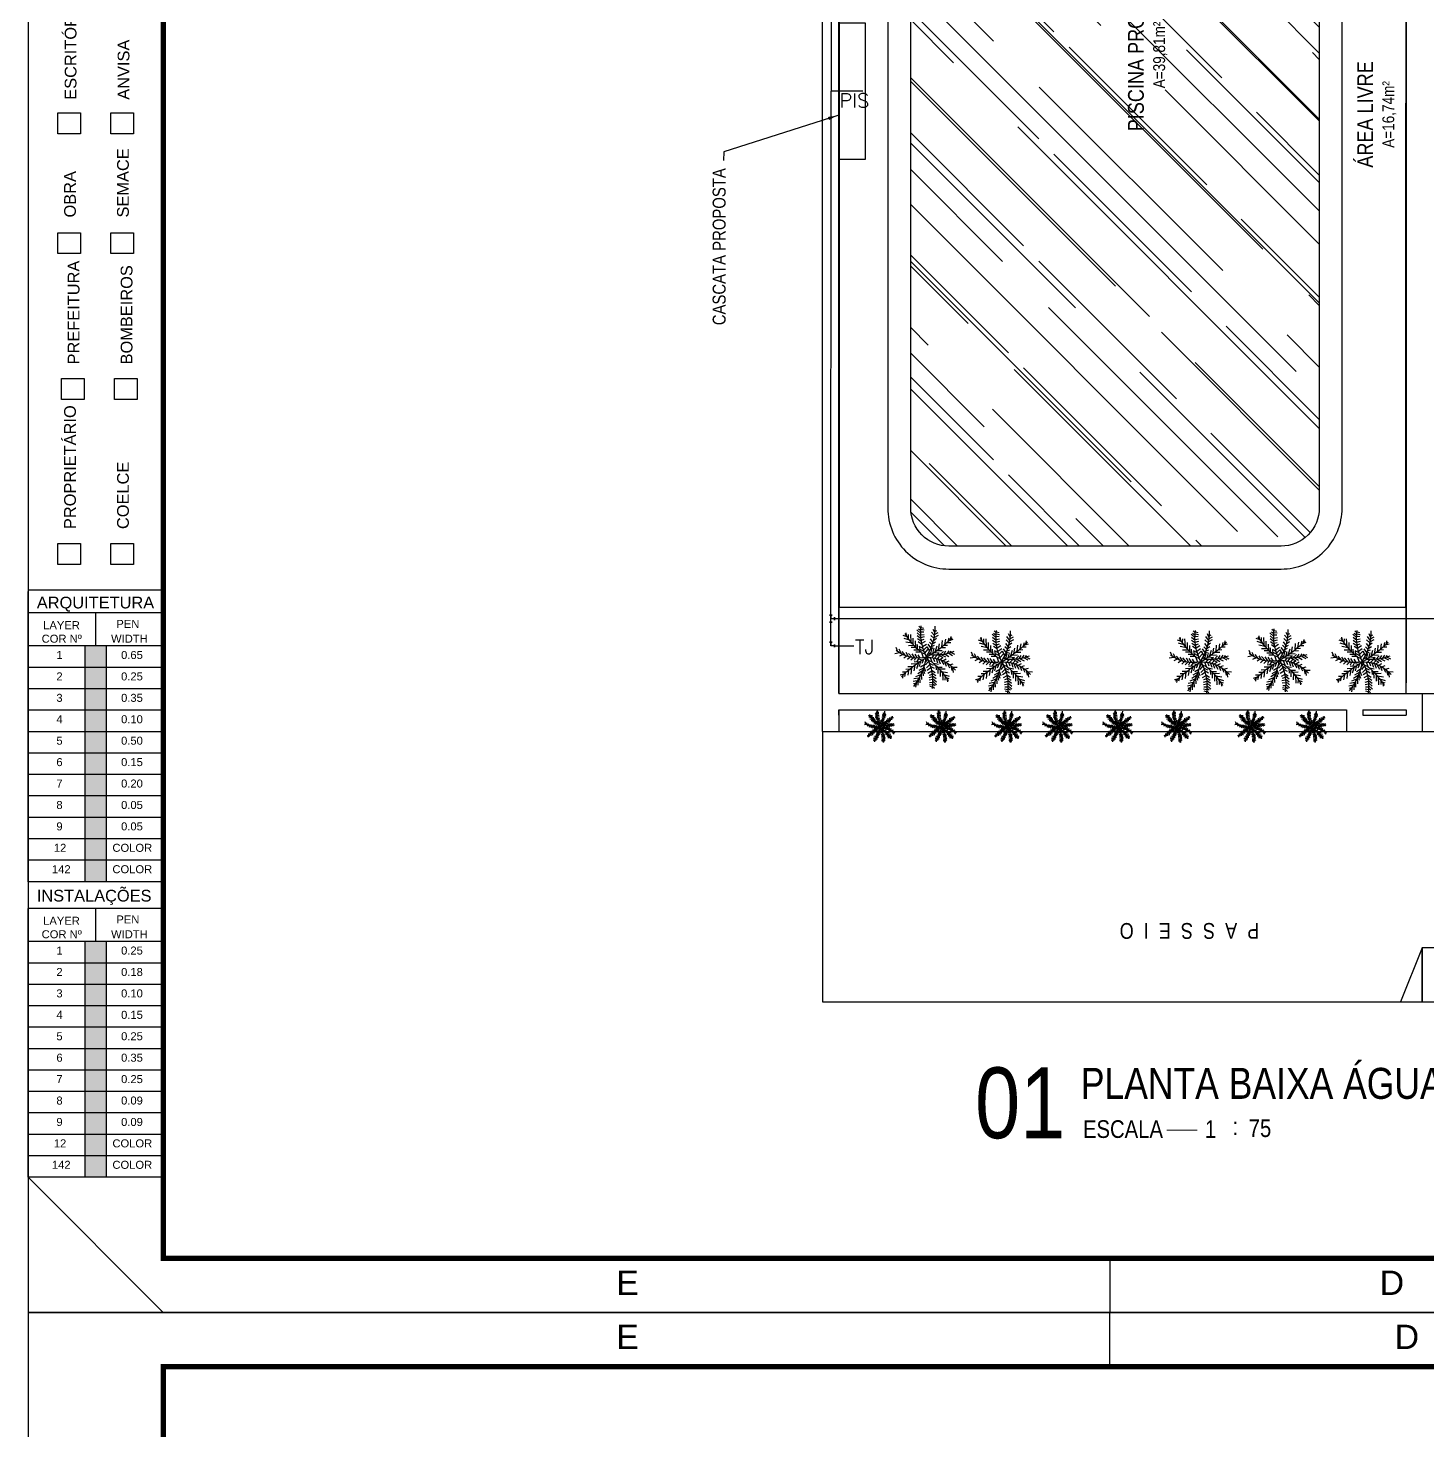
# Model space of a CAD drawing. Header units: millimetres. Extents: x 3923 to 4007, y 744 to 982.
# Drawn here: x 3923.03 to 3948.91, y 920 to 945.93 of the extents above; entities that cross this region are included whole.
import ezdxf
from ezdxf.enums import TextEntityAlignment as Align

# ---------------------------------------------------------------- set-up
doc = ezdxf.new("R2010")
doc.units = ezdxf.units.MM
doc.header["$LTSCALE"] = 20
doc.linetypes.add('HIDDEN', pattern=[0.375, 0.25, -0.125])
for name, color, linetype in [('AF', 5, 'Continuous'), ('E-txt-g', 3, 'Continuous'), ('E-TXT-Y', 2, 'Continuous'), ('HIDROSSANITÁRIO', 8, 'Continuous'), ("PRANCHA - PROJETU'S", 7, 'Continuous'), ('Prumadas_T', 2, 'Continuous'), ('VE', 118, 'Continuous')]:
    doc.layers.add(name, color=color, linetype=linetype)
doc.layers.add('E-Txt-W', color=7, linetype='Continuous', lineweight=20)
doc.styles.add('ARIAL', font='arial.ttf', dxfattribs={"height": 2})
doc.styles.add('F2', font='ARIALN.TTF')
doc.styles.add('REG60', font='romans.shx', dxfattribs={"width": 0.8, "height": 0.15})
doc.styles.add('REG80', font='romans.shx', dxfattribs={"width": 0.8, "height": 0.2})
doc.styles.add('ROMANS', font='romans__.ttf', dxfattribs={"height": 0.1})
doc.styles.get("Standard").update_dxf_attribs({"font": 'arial.ttf'})
doc.dimstyles.get("Standard").update_dxf_attribs({"dimtxt": 0.18, "dimasz": 0.18, "dimexe": 0.18, "dimexo": 0.0625, "dimgap": 0.09, "dimtad": 0, "dimtih": 1, "dimtoh": 1, "dimdec": 4, "dimzin": 0, "dimdsep": 46, "dimtxsty": 'Standard', "dimcen": 0.09, "dimadec": 0, "dimazin": 0, "dimtfac": 1, "dimtdec": 4, "dimtofl": 0, "dimtmove": 0, "dimatfit": 3, "dimfxl": 0, "dimtolj": 1, "dimtzin": 0, "dimarcsym": 0})

# ---------------------------------------------------------------- blocks, each defined once
blk = doc.blocks.new('ADFSGASDFG')
at = {"layer": "PRANCHA - PROJETU'S"}
h = blk.add_hatch(color=1, dxfattribs=at)
h.set_gradient(color1=(255, 0, 0), color2=(255, 0, 0), tint=1)
h.paths.add_polyline_path([(278.03, 60.265), (277.634, 60.265), (277.634, 59.869), (278.03, 59.869)])
h = blk.add_hatch(color=1, dxfattribs=at)
h.set_gradient(color1=(255, 255, 0), color2=(255, 255, 0), tint=1)
h.paths.add_polyline_path([(278.03, 59.473), (278.03, 59.869), (277.634, 59.869), (277.634, 59.473)])
h = blk.add_hatch(color=1, dxfattribs=at)
h.set_gradient(color1=(0, 255, 0), color2=(0, 255, 0), tint=1)
h.paths.add_polyline_path([(278.03, 59.473), (277.634, 59.473), (277.634, 59.077), (278.03, 59.077)])
h = blk.add_hatch(color=1, dxfattribs=at)
h.set_gradient(color1=(0, 255, 255), color2=(0, 255, 255), tint=1)
h.paths.add_polyline_path([(278.03, 59.077), (277.634, 59.077), (277.634, 58.681), (278.03, 58.681)])
h = blk.add_hatch(color=1, dxfattribs=at)
h.set_gradient(color1=(0, 0, 255), color2=(0, 0, 255), tint=1)
h.paths.add_polyline_path([(278.03, 58.681), (277.634, 58.681), (277.634, 58.285), (278.03, 58.285)])
h = blk.add_hatch(color=1, dxfattribs=at)
h.set_gradient(color1=(255, 0, 255), color2=(255, 0, 255), tint=1)
h.paths.add_polyline_path([(278.03, 58.285), (277.634, 58.285), (277.634, 57.889), (278.03, 57.889)])
h = blk.add_hatch(color=1, dxfattribs=at)
h.set_gradient(color1=(255, 255, 255), tint=1)
h.paths.add_polyline_path([(278.03, 57.889), (277.634, 57.889), (277.634, 57.493), (278.03, 57.493)])
h = blk.add_hatch(color=1, dxfattribs=at)
h.set_gradient(color1=(128, 128, 128), color2=(128, 128, 128), tint=1)
h.paths.add_polyline_path([(278.03, 57.493), (277.634, 57.493), (277.634, 57.097), (278.03, 57.097)])
h = blk.add_hatch(color=1, dxfattribs=at)
h.set_gradient(color1=(192, 192, 192), color2=(192, 192, 192), tint=1)
h.paths.add_polyline_path([(278.03, 57.097), (277.634, 57.097), (277.634, 56.701), (278.03, 56.701)])
h = blk.add_hatch(color=1, dxfattribs=at)
h.set_gradient(color1=(204, 0, 0), color2=(204, 0, 0), tint=1)
h.paths.add_polyline_path([(278.03, 56.305), (278.03, 56.701), (277.634, 56.701), (277.634, 56.305)])
h = blk.add_hatch(color=1, dxfattribs=at)
h.set_gradient(color1=(0, 153, 204), color2=(0, 153, 204), tint=1)
h.paths.add_polyline_path([(278.03, 56.305), (277.634, 56.305), (277.634, 55.909), (278.03, 55.909)])
h = blk.add_hatch(color=1, dxfattribs=at)
h.set_gradient(color1=(255, 0, 0), color2=(255, 0, 0), tint=1)
h.paths.add_polyline_path([(278.03, 54.802), (277.634, 54.802), (277.634, 54.406), (278.03, 54.406)])
h = blk.add_hatch(color=1, dxfattribs=at)
h.set_gradient(color1=(255, 255, 0), color2=(255, 255, 0), tint=1)
h.paths.add_polyline_path([(278.03, 54.01), (278.03, 54.406), (277.634, 54.406), (277.634, 54.01)])
h = blk.add_hatch(color=1, dxfattribs=at)
h.set_gradient(color1=(0, 255, 0), color2=(0, 255, 0), tint=1)
h.paths.add_polyline_path([(278.03, 54.01), (277.634, 54.01), (277.634, 53.614), (278.03, 53.614)])
h = blk.add_hatch(color=1, dxfattribs=at)
h.set_gradient(color1=(0, 255, 255), color2=(0, 255, 255), tint=1)
h.paths.add_polyline_path([(278.03, 53.614), (277.634, 53.614), (277.634, 53.218), (278.03, 53.218)])
h = blk.add_hatch(color=1, dxfattribs=at)
h.set_gradient(color1=(0, 0, 255), color2=(0, 0, 255), tint=1)
h.paths.add_polyline_path([(278.03, 53.218), (277.634, 53.218), (277.634, 52.822), (278.03, 52.822)])
h = blk.add_hatch(color=1, dxfattribs=at)
h.set_gradient(color1=(255, 0, 255), color2=(255, 0, 255), tint=1)
h.paths.add_polyline_path([(278.03, 52.822), (277.634, 52.822), (277.634, 52.426), (278.03, 52.426)])
h = blk.add_hatch(color=1, dxfattribs=at)
h.set_gradient(color1=(255, 255, 255), tint=1)
h.paths.add_polyline_path([(278.03, 52.426), (277.634, 52.426), (277.634, 52.03), (278.03, 52.03)])
h = blk.add_hatch(color=1, dxfattribs=at)
h.set_gradient(color1=(128, 128, 128), color2=(128, 128, 128), tint=1)
h.paths.add_polyline_path([(278.03, 52.03), (277.634, 52.03), (277.634, 51.634), (278.03, 51.634)])
h = blk.add_hatch(color=1, dxfattribs=at)
h.set_gradient(color1=(192, 192, 192), color2=(192, 192, 192), tint=1)
h.paths.add_polyline_path([(278.03, 51.634), (277.634, 51.634), (277.634, 51.238), (278.03, 51.238)])
h = blk.add_hatch(color=1, dxfattribs=at)
h.set_gradient(color1=(204, 0, 0), color2=(204, 0, 0), tint=1)
h.paths.add_polyline_path([(278.03, 50.842), (278.03, 51.238), (277.634, 51.238), (277.634, 50.842)])
h = blk.add_hatch(color=1, dxfattribs=at)
h.set_gradient(color1=(0, 153, 204), color2=(0, 153, 204), tint=1)
h.paths.add_polyline_path([(278.03, 50.842), (277.634, 50.842), (277.634, 50.446), (278.03, 50.446)])
at = {"layer": "PRANCHA - PROJETU'S", "color": 1}
for p, q in [((360.678, 107.346), (276.578, 107.346)), ((276.578, 107.346), (276.578, 47.946)), ((296.578, 106.346), (296.578, 107.346)), ((279.078, 47.946), (276.578, 50.446)), ((296.578, 48.946), (296.578, 47.946)), ((276.578, 47.946), (360.678, 47.946))]:
    blk.add_line(p, q, dxfattribs=at)
at = {"layer": "PRANCHA - PROJETU'S"}
for p, q in [((279.086, 61.299), (276.578, 61.299)), ((276.578, 55.909), (276.578, 61.272)), ((279.086, 60.876), (276.578, 60.876)), ((279.086, 60.876), (276.578, 60.876)), ((277.832, 60.265), (277.832, 60.876)), ((279.086, 60.876), (279.086, 55.909)), ((279.086, 60.265), (276.578, 60.265)), ((277.634, 55.909), (277.634, 60.265)), ((278.03, 55.909), (278.03, 60.265)), ((279.086, 59.869), (276.578, 59.869)), ((279.086, 59.473), (276.578, 59.473)), ((279.086, 59.077), (276.578, 59.077)), ((279.086, 58.681), (276.578, 58.681)), ((279.086, 58.285), (276.578, 58.285)), ((279.086, 57.889), (276.578, 57.889)), ((279.086, 57.493), (276.578, 57.493)), ((279.086, 57.097), (276.578, 57.097)), ((279.086, 56.701), (276.578, 56.701)), ((279.086, 56.305), (276.578, 56.305)), ((279.086, 55.909), (276.578, 55.909)), ((279.086, 55.413), (276.578, 55.413)), ((276.578, 50.446), (276.578, 55.413)), ((277.832, 54.802), (277.832, 55.413)), ((279.086, 55.413), (279.086, 50.446)), ((279.086, 54.802), (276.578, 54.802)), ((277.634, 50.446), (277.634, 54.802)), ((278.03, 50.446), (278.03, 54.802)), ((279.086, 54.406), (276.578, 54.406)), ((279.086, 54.01), (276.578, 54.01)), ((279.086, 53.614), (276.578, 53.614)), ((279.086, 53.218), (276.578, 53.218)), ((279.086, 52.822), (276.578, 52.822)), ((279.086, 52.426), (276.578, 52.426)), ((279.086, 52.03), (276.578, 52.03)), ((279.086, 51.634), (276.578, 51.634)), ((279.086, 51.238), (276.578, 51.238)), ((279.086, 50.842), (276.578, 50.842)), ((279.086, 50.446), (276.578, 50.446))]:
    blk.add_line(p, q, dxfattribs=at)
at = {"layer": "PRANCHA - PROJETU'S", "color": 4, "const_width": 0.1}
blk.add_lwpolyline([(279.078, 106.346), (359.678, 106.346), (359.678, 48.946), (279.078, 48.946)], close=True, dxfattribs=at)
at = {"layer": "PRANCHA - PROJETU'S"}
for points in [[(277.13, 70.118), (277.548, 70.118), (277.548, 69.732), (277.13, 69.732)], [(278.109, 70.118), (278.526, 70.118), (278.526, 69.732), (278.109, 69.732)], [(277.13, 67.904), (277.548, 67.904), (277.548, 67.518), (277.13, 67.518)], [(278.109, 67.904), (278.526, 67.904), (278.526, 67.518), (278.109, 67.518)], [(277.197, 65.206), (277.615, 65.206), (277.615, 64.821), (277.197, 64.821)], [(278.176, 65.206), (278.594, 65.206), (278.594, 64.821), (278.176, 64.821)], [(277.13, 62.158), (277.548, 62.158), (277.548, 61.773), (277.13, 61.773)], [(278.109, 62.158), (278.526, 62.158), (278.526, 61.773), (278.109, 61.773)]]:
    blk.add_lwpolyline(points, close=True, dxfattribs=at)
at = {"layer": "PRANCHA - PROJETU'S", "color": 50, "linetype": 'Continuous', "style": 'ARIAL'}
for s, p in [('E', (287.661, 106.896)), ('D', (302.065, 106.896)), ('E', (287.661, 48.496)), ('D', (301.788, 48.496))]:
    blk.add_text(s, height=0.45, dxfattribs=at).set_placement(p, align=Align.MIDDLE)
at = {"layer": "PRANCHA - PROJETU'S", "color": 2, "style": 'ARIAL'}
for s, height, p in [('ESCRITÓRIO', 0.2168, (277.256, 70.361)), ('ANVISA', 0.2168, (278.235, 70.361)), ('SEMACE', 0.2168, (278.224, 68.185)), ('OBRA', 0.2168, (277.245, 68.185)), ('PREFEITURA', 0.2168, (277.312, 65.469)), ('BOMBEIROS', 0.2168, (278.291, 65.469)), ('PROPRIETÁRIO', 0.21676, (277.245, 62.426)), ('COELCE', 0.2168, (278.224, 62.426))]:
    blk.add_text(s, height=height, rotation=90, dxfattribs=at).set_placement(p, align=Align.TOP_LEFT)
for s, p in [('ARQUITETURA', (276.74, 61.176)), ('INSTALAÇÕES', (276.74, 55.759))]:
    blk.add_text(s, height=0.21676, dxfattribs=at).set_placement(p, align=Align.TOP_LEFT)
at = {"layer": "PRANCHA - PROJETU'S", "style": 'ARIAL'}
for s, height, p in [('LAYER', 0.1479, (276.858, 60.724)), ('PEN', 0.1479, (278.211, 60.747)), ('COR Nº', 0.1479, (276.83, 60.474)), ('WIDTH', 0.1479, (278.113, 60.474)), ('1', 0.148, (277.102, 60.173)), ('0.65', 0.1479, (278.298, 60.173)), ('2', 0.148, (277.102, 59.777)), ('0.25', 0.1479, (278.298, 59.777)), ('3', 0.148, (277.102, 59.381)), ('0.35', 0.1479, (278.298, 59.381)), ('4', 0.148, (277.102, 58.985)), ('0.10', 0.1479, (278.298, 58.985)), ('5', 0.148, (277.102, 58.589)), ('0.50', 0.1479, (278.298, 58.589)), ('6', 0.148, (277.102, 58.193)), ('0.15', 0.1479, (278.298, 58.193)), ('7', 0.148, (277.102, 57.797)), ('0.20', 0.1479, (278.298, 57.797)), ('8', 0.148, (277.102, 57.401)), ('0.05', 0.1479, (278.298, 57.401)), ('9', 0.148, (277.102, 57.005)), ('0.05', 0.1479, (278.298, 57.005)), ('12', 0.1479, (277.055, 56.609)), ('COLOR', 0.1479, (278.138, 56.609)), ('142', 0.1479, (277.02, 56.213)), ('COLOR', 0.1479, (278.138, 56.213)), ('LAYER', 0.1479, (276.858, 55.261)), ('PEN', 0.1479, (278.211, 55.284)), ('COR Nº', 0.1479, (276.83, 55.011)), ('WIDTH', 0.1479, (278.113, 55.011)), ('1', 0.148, (277.102, 54.71)), ('0.25', 0.1479, (278.298, 54.71)), ('2', 0.148, (277.102, 54.314)), ('0.18', 0.1479, (278.298, 54.314)), ('3', 0.148, (277.102, 53.918)), ('0.10', 0.1479, (278.298, 53.918)), ('4', 0.148, (277.102, 53.522)), ('0.15', 0.1479, (278.298, 53.522)), ('5', 0.148, (277.102, 53.126)), ('0.25', 0.1479, (278.298, 53.126)), ('6', 0.148, (277.102, 52.73)), ('0.35', 0.1479, (278.298, 52.73)), ('7', 0.148, (277.102, 52.334)), ('0.25', 0.1479, (278.298, 52.334)), ('8', 0.148, (277.102, 51.938)), ('0.09', 0.1479, (278.298, 51.938)), ('9', 0.148, (277.102, 51.542)), ('0.09', 0.1479, (278.298, 51.542)), ('12', 0.1479, (277.055, 51.146)), ('COLOR', 0.1479, (278.138, 51.146)), ('142', 0.1479, (277.02, 50.75)), ('COLOR', 0.1479, (278.138, 50.75))]:
    blk.add_text(s, height=height, dxfattribs=at).set_placement(p, align=Align.TOP_LEFT)
blk = doc.blocks.new('TXT-AMB75')
at = {"layer": 'E-txt-g', "style": 'REG80', "width": 0.8, "flags": 8}
blk.add_attdef('TXT', text='', height=0.2, dxfattribs=at).set_placement((0.005, 0.296), align=Align.CENTER)
at = {"layer": 'E-Txt-W', "style": 'REG60', "width": 0.8, "flags": 8}
blk.add_attdef('TXT', text='', height=0.15, dxfattribs=at).set_placement((0.005, 0.027), align=Align.CENTER)
blk = doc.blocks.new('IND_DES')
at = {"layer": 'E-Txt-W', "color": 7}
blk.add_line((0.0269, -0.2428), (0.1984, -0.2428), dxfattribs=at)
at = {"layer": 'E-txt-g', "color": 7, "style": 'F2'}
for s, p in [('ESCALA', (-0.4463, -0.2864)), ('1', (0.2426, -0.2864)), (':', (0.3988, -0.2706))]:
    blk.add_text(s, height=0.1, dxfattribs=at).set_placement(p)
blk.add_attdef('ESCALA', (0.4897, -0.2812), '', height=0.1, dxfattribs=at)
at = {"layer": 'E-Txt-W', "color": 6, "style": 'F2'}
blk.add_attdef('00', text='', height=0.4, dxfattribs=at).set_placement((-0.7083, -0.2881), align=Align.CENTER)
at = {"layer": 'E-TXT-Y', "color": 7, "style": 'F2'}
for tag, p in [('PROJETO', (-0.4563, 0.1829)), ('DESENHO', (-0.4582, -0.0658))]:
    blk.add_attdef(tag, p, '', height=0.175, dxfattribs=at)
blk = doc.blocks.new('FLOR2')
at = {"layer": 'VE', "color": 8}
for p, q in [((-80, 253), (-102, 282)), ((-83, 267), (-72, 290)), ((-77, 238), (-65, 269)), ((52, 229), (26, 258)), ((54, 258), (41, 273)), ((51, 215), (80, 258)), ((53, 244), (74, 286)), ((-229, 122), (-259, 154)), ((-195, 116), (-211, 147)), ((-157, 106), (-168, 137)), ((-129, 95), (-135, 128)), ((-75, 224), (-102, 246)), ((-66, 186), (-93, 208)), ((-58, 153), (-91, 179)), ((-45, 110), (-83, 141)), ((-69, 200), (-48, 241)), ((-61, 166), (-31, 214)), ((-51, 128), (-27, 175)), ((-39, 91), (-20, 146)), ((27, 103), (7, 147)), ((49, 200), (17, 234)), ((44, 167), (17, 210)), ((35, 128), (17, 176)), ((31, 113), (65, 137)), ((42, 157), (75, 195)), ((48, 191), (80, 229)), ((142, 118), (121, 144)), ((158, 136), (135, 160)), ((151, 128), (196, 131)), ((174, 158), (153, 176)), ((188, 178), (161, 191)), ((166, 147), (213, 152)), ((197, 193), (175, 202)), ((180, 166), (207, 166)), ((193, 186), (219, 189)), ((-248, 123), (-283, 102)), ((-209, 119), (-251, 98)), ((-190, -16), (-242, 10)), ((-171, 110), (-217, 98)), ((-162, -11), (-204, 23)), ((-143, 101), (-184, 85)), ((-138, -6), (-174, 21)), ((-111, 87), (-161, 77)), ((-104, -3), (-140, 24)), ((-92, 76), (-133, 60)), ((-79, 0), (-115, 28)), ((-71, 63), (-110, 47)), ((-101, 81), (-107, 115)), ((-84, 72), (-80, 98)), ((-50, 47), (-83, 34)), ((-36, 82), (-75, 107)), ((-35, -8), (-70, 1)), ((-28, 27), (-69, 0)), ((-61, 56), (-57, 90)), ((-25, 50), (-48, 61)), ((-31, 67), (-12, 113)), ((-19, 33), (-9, 79)), ((-11, 15), (8, 51)), ((17, 74), (2, 113)), ((8, 14), (8, 51)), ((18, -12), (54, 12)), ((19, 20), (55, 12)), ((23, 90), (60, 113)), ((29, 26), (26, 68)), ((44, 35), (83, 29)), ((55, 42), (49, 84)), ((81, 61), (67, 100)), ((67, 51), (106, 45)), ((74, 13), (115, -7)), ((105, 81), (90, 117)), ((98, 75), (137, 72)), ((104, 16), (130, 47)), ((125, 101), (109, 124)), ((116, 91), (160, 89)), ((123, 19), (159, -8)), ((128, 20), (162, 65)), ((135, 110), (178, 110)), ((147, 23), (189, -11)), ((162, 26), (196, 73)), ((175, 29), (226, 2)), ((190, 32), (234, 86)), ((209, 38), (259, 20)), ((228, 43), (249, 73)), ((234, 50), (270, 39)), ((256, 53), (276, 71)), ((-261, -36), (-297, -24)), ((-272, -40), (-292, -59)), ((-224, -25), (-274, -7)), ((-244, -31), (-265, -60)), ((-205, -20), (-249, -73)), ((-177, -14), (-211, -60)), ((-166, -116), (-211, -119)), ((-150, -98), (-193, -98)), ((-143, -7), (-178, -52)), ((-131, -79), (-176, -77)), ((-173, -124), (-150, -147)), ((-157, -105), (-137, -132)), ((-113, -62), (-153, -60)), ((-119, -4), (-145, -35)), ((-141, -88), (-124, -111)), ((-82, -38), (-121, -33)), ((-120, -69), (-105, -105)), ((-90, -3), (-117, -34)), ((-59, -22), (-98, -16)), ((-96, -49), (-82, -88)), ((-70, -29), (-64, -72)), ((-37, -114), (-69, -119)), ((-29, -85), (-68, -96)), ((-24, -57), (-62, -72)), ((-44, -15), (-41, -57)), ((-40, -122), (-28, -153)), ((-31, -100), (-17, -124)), ((-25, -70), (-13, -100)), ((-17, -15), (-5, -46)), ((5, -32), (-13, -79)), ((16, -54), (-3, -100)), ((24, -79), (5, -134)), ((10, -38), (32, -49)), ((36, -116), (12, -162)), ((21, -70), (60, -95)), ((30, -98), (67, -128)), ((33, -20), (32, -58)), ((42, -26), (71, -6)), ((51, -63), (59, -95)), ((54, -32), (57, -66)), ((64, -74), (111, -79)), ((66, -37), (101, -13)), ((75, -83), (82, -127)), ((80, -42), (82, -69)), ((87, -94), (128, -99)), ((89, -45), (126, -21)), ((102, -109), (98, -145)), ((99, -49), (112, -81)), ((109, -52), (156, -33)), ((109, -116), (150, -121)), ((129, -57), (142, -88)), ((144, -60), (181, -36)), ((159, -62), (176, -90)), ((173, -63), (216, -42)), ((198, -64), (220, -91)), ((213, -64), (249, -35)), ((232, -63), (268, -88)), ((240, -55), (269, -28)), ((-208, -174), (-234, -177)), ((-181, -135), (-229, -140)), ((-195, -154), (-223, -154)), ((-212, -181), (-190, -190)), ((-203, -166), (-176, -179)), ((-190, -146), (-168, -164)), ((-84, -217), (-113, -232)), ((-71, -194), (-111, -203)), ((-59, -171), (-98, -175)), ((-90, -226), (-81, -245)), ((-45, -138), (-81, -148)), ((-76, -202), (-60, -237)), ((-63, -179), (-44, -219)), ((-50, -150), (-41, -185)), ((46, -154), (15, -201)), ((54, -187), (32, -229)), ((42, -141), (76, -167)), ((62, -226), (49, -257)), ((51, -174), (78, -196)), ((67, -254), (56, -278)), ((59, -212), (86, -234)), ((65, -241), (86, -270)), ((121, -130), (119, -163)), ((131, -143), (171, -149)), ((138, -151), (135, -176)), ((146, -162), (178, -167))]:
    blk.add_line(p, q, dxfattribs=at)
for centre, radius, start, end in [((1088, 462), 1187, 188.516, 202.6061), ((-486, 269), 540, 336.1944, 2.2987), ((-212, 435), 475, 295.4351, 330.987), ((-112, 350), 262, 304.4561, 313.2891), ((-27, -730), 732, 93.4205, 111.3892), ((-266, -219), 343, 41.079, 90.2435), ((196, -423), 475, 115.4351, 150.987), ((-482, 28), 467, 321.3423, 356.988), ((201, 279), 343, 232.5988, 281.7634), ((-1103, -450), 1187, 8.516, 22.6061), ((11, 743), 732, 273.4205, 291.3892), ((-241, -435), 473, 32.1218, 54.7349)]:
    blk.add_arc(centre, radius, start, end, dxfattribs=at)

msp = doc.modelspace()

# ---------------------------------------------------------------- hatches: boundary and pattern name
at = {"layer": 'HIDROSSANITÁRIO'}
h = msp.add_hatch(dxfattribs=at)
h.set_pattern_fill('AR-RROOF', color=8, scale=1.2, angle=135, style=0)
h.set_pattern_definition([(135, (4165.9001, -2057.9375), (-2.71529004, 1.01823376), [18, -2.4, 6, -1.2]), (135, (4164.3473, -2057.2332), (-0.2800143, -1.9770706), [3.6, -0.396, 7.2, -0.9]), (135, (4164.7546, -2058.2345), (-4.98086017, 3.84383246), [9.6, -1.68, 4.8, -1.2])])
edge = h.paths.add_edge_path()
edge.add_arc((3946.192, 953.75), 0.706, 0, 90, ccw=False)
edge.add_line((3946.897, 953.75), (3946.897, 937.056))
edge.add_arc((3946.192, 937.056), 0.706, -90, 0, ccw=False)
edge.add_line((3946.192, 936.351), (3940.05, 936.351))
edge.add_arc((3940.05, 937.056), 0.706, 180, 270, ccw=False)
edge.add_line((3939.345, 937.056), (3939.345, 953.75))
edge.add_arc((3940.05, 953.75), 0.706, 90, 180, ccw=False)
edge.add_line((3940.05, 954.456), (3946.192, 954.456))
h.paths.add_polyline_path([(3943.735, 943.943), (3943.735, 946.916), (3943.282, 946.916), (3943.282, 943.943)], flags=24)
h.paths.add_polyline_path([(3944.156, 944.747), (3944.156, 946.111), (3943.762, 946.111), (3943.762, 944.747)], flags=24)

# ---------------------------------------------------------------- linework, layer by layer
at = {"layer": 'AF'}
for p, q in [((3937.875, 954.961, -0.451), (3937.875, 944.762)), ((3937.868, 934.51), (3937.875, 944.762)), ((3938.461, 944.762), (3937.875, 944.762)), ((3979.497, 935.01), (3937.922, 935.01)), ((3937.934, 934.51), (3938.293, 934.51))]:
    msp.add_line(p, q, dxfattribs=at)
at = {"layer": 'AF', "color": 2}
for p, q in [((3937.868, 935.076), (3937.868, 935.01)), ((3937.934, 935.01), (3937.868, 935.01)), ((3937.934, 935.01), (3937.868, 935.01)), ((3937.868, 934.944), (3937.868, 935.01)), ((3937.868, 934.576), (3937.868, 934.51)), ((3937.934, 934.51), (3937.868, 934.51))]:
    msp.add_line(p, q, dxfattribs=at)
at = {"layer": 'AF', "color": 2, "extrusion": (1.83697e-16, 1, 0)}
for centre in [(-3937.868, 0, 935.076), (-3937.868, 0, 934.576)]:
    msp.add_circle(centre, 0.025, dxfattribs=at)
at = {"layer": 'AF', "color": 2, "extrusion": (1, -1.83697e-16, 0)}
for centre in [(935.01, 0, 3937.934), (934.51, 0, 3937.934)]:
    msp.add_circle(centre, 0.025, dxfattribs=at)
at = {"layer": 'AF', "color": 2, "extrusion": (1, 1.83697e-16, 0)}
msp.add_circle((935.01, 0, 3937.934), 0.025, dxfattribs=at)
at = {"layer": 'AF', "color": 2, "extrusion": (1.83697e-16, -1, 0)}
msp.add_circle((3937.868, 0, -934.944), 0.025, dxfattribs=at)
at = {"layer": 'HIDROSSANITÁRIO', "color": 8, "linetype": 'Continuous'}
for p, q in [((3937.716, 932.927), (3937.716, 977.927)), ((3938.016, 933.627), (3938.016, 957.056)), ((3948.501, 953.871), (3948.501, 935.219)), ((3948.501, 935.219), (3938.016, 935.219)), ((3938.016, 933.627, 2.518), (3948.501, 933.627, 1.58)), ((3948.501, 933.627, 0.034), (3948.801, 933.627, 0.034)), ((3948.801, 933.627, 1.006), (3948.801, 932.927, 1.58)), ((3948.801, 933.627, 1.006), (3954.801, 933.627, 1.006)), ((3938.016, 933.227), (3938.016, 933.327)), ((3938.016, 933.327), (3938.016, 932.927)), ((3938.016, 933.327, 2.489), (3947.401, 933.327, 1.58)), ((3938.016, 933.327), (3938.016, 932.927)), ((3947.401, 933.327, 1.58), (3947.401, 932.927, 1.58)), ((3947.701, 933.327, -0.363), (3948.501, 933.327, -0.363)), ((3947.701, 933.327, 0.609), (3948.501, 933.327, 0.609)), ((3947.701, 933.327, 0.609), (3948.501, 933.327, 0.609)), ((3947.701, 933.327, 1.58), (3947.701, 933.227, 1.58)), ((3947.701, 933.227, 0.609), (3948.501, 933.227, 0.609)), ((3948.501, 933.327, 0.609), (3948.501, 933.227, 1.006)), ((3948.501, 933.327, 1.58), (3948.501, 933.227, 1.58)), ((3937.716, 932.927), (3938.016, 932.927)), ((3937.716, 932.927), (3937.716, 927.927)), ((3937.716, 932.927), (3938.016, 932.927)), ((3938.016, 932.927), (3947.401, 932.927, 1.58)), ((3947.401, 932.927, 0.609), (3948.801, 932.927, 0.609)), ((3948.801, 932.927, -0.363), (3968.668, 932.927, 1.047)), ((3937.716, 927.927), (3979.716, 927.927))]:
    msp.add_line(p, q, dxfattribs=at)
at = {"layer": 'HIDROSSANITÁRIO', "color": 8}
msp.add_line((3948.501, 935.219), (3948.501, 933.825, 1.58), dxfattribs=at)
msp.add_lwpolyline([(3938.016, 935.219), (3948.5, 935.223), (3948.501, 953.871), (3948.294, 954.814), (3947.825, 955.702), (3947.16, 956.369), (3946.731, 956.625), (3945.693, 956.994), (3945.016, 957.056), (3938.016, 957.056), (3938.025, 935.219)], dxfattribs=at)
at = {"layer": 'HIDROSSANITÁRIO', "color": 8, "elevation": -0.493}
for points in [[(3946.192, 954.879), (3940.05, 954.879, 0.414214), (3938.921, 953.75), (3938.921, 937.056, 0.414214), (3940.05, 935.927), (3946.192, 935.927, 0.414214), (3947.321, 937.056), (3947.321, 953.75, 0.414214)], [(3946.192, 954.456, -0.414214), (3946.897, 953.75), (3946.897, 937.056, -0.414214), (3946.192, 936.351), (3940.05, 936.351, -0.414214), (3939.345, 937.056), (3939.345, 953.75, -0.414214), (3940.05, 954.456)]]:
    msp.add_lwpolyline(points, format="xyb", close=True, dxfattribs=at)
at = {"layer": 'HIDROSSANITÁRIO', "color": 8, "linetype": 'HIDDEN'}
msp.add_lwpolyline([(3938.016, 943.499), (3938.016, 946.024), (3938.503, 946.024), (3938.503, 943.499)], close=True, dxfattribs=at)
at = {"layer": 'HIDROSSANITÁRIO', "color": 8, "linetype": 'Continuous', "elevation": 1.58}
msp.add_lwpolyline([(3948.501, 933.627), (3948.501, 935.223), (3938.016, 935.219), (3938.016, 933.627)], close=True, dxfattribs=at)
at = {"layer": 'HIDROSSANITÁRIO', "color": 8, "linetype": 'Continuous'}
msp.add_lwpolyline([(3955.201, 927.927), (3954.801, 928.927), (3954.801, 927.927), (3954.801, 928.927), (3948.801, 928.927), (3948.801, 927.927), (3948.801, 928.927), (3948.401, 927.927)], dxfattribs=at)

# ---------------------------------------------------------------- block references
at = {"layer": 'HIDROSSANITÁRIO', "color": 8}
ref = msp.add_blockref('TXT-AMB75', (3944.086, 945.421, -0.493), dxfattribs=dict(at, xscale=1.458, yscale=1.458, zscale=1.458, rotation=90))
ref.add_attrib('TXT', 'PISCINA PRONTA', dxfattribs={"layer": 'E-txt-g', "color": 2, "height": 0.2916, "rotation": 90, "style": 'F2'}).set_placement((3943.654, 945.429, -0.493), align=Align.CENTER)
ref.add_attrib('TXT', 'A=39,81m²', dxfattribs={"layer": 'E-Txt-W', "height": 0.2187, "rotation": 90, "style": 'F2'}).set_placement((3944.047, 945.429, -0.493), align=Align.CENTER)
ref = msp.add_blockref('TXT-AMB75', (3948.323, 944.321), dxfattribs=dict(at, xscale=1.458, yscale=1.458, zscale=1.458, rotation=90))
ref.add_attrib('TXT', 'ÁREA LIVRE', dxfattribs={"layer": 'E-txt-g', "color": 2, "height": 0.2916, "rotation": 90, "style": 'F2'}).set_placement((3947.891, 944.329), align=Align.CENTER)
ref.add_attrib('TXT', 'A=16,74m²', dxfattribs={"layer": 'E-Txt-W', "height": 0.2187, "rotation": 90, "style": 'F2'}).set_placement((3948.283, 944.329), align=Align.CENTER)
at = {"layer": 'HIDROSSANITÁRIO', "color": 8, "ltscale": 0.35, "extrusion": (0, 0, -1), "rotation": 216.8674586725334}
for p, xscale, yscale, zscale in [((-3939.661, 934.297), 0.002031681589050302, 0.002031681589050302, -0.002031681589050302), ((-3941.053, 934.214), 0.002031681589050302, 0.002031681589050302, -0.002031681589050302), ((-3944.731, 934.214), 0.002031681589050302, 0.002031681589050302, -0.002031681589050302), ((-3946.187, 934.24), 0.002031681589050302, 0.002031681589050302, -0.002031681589050302), ((-3947.719, 934.214), 0.002031681589050302, 0.002031681589050302, -0.002031681589050302), ((-3938.793, 933.014), 0.001015840794525151, 0.001015840794525151, -0.001015840794525151), ((-3939.932, 933.014), 0.001015840794525151, 0.001015840794525151, -0.001015840794525151), ((-3941.146, 933.014), 0.001015840794525151, 0.001015840794525151, -0.001015840794525151), ((-3942.082, 933.014), 0.001015840794525151, 0.001015840794525151, -0.001015840794525151), ((-3943.192, 933.014), 0.001015840794525151, 0.001015840794525151, -0.001015840794525151), ((-3944.279, 933.014), 0.001015840794525151, 0.001015840794525151, -0.001015840794525151), ((-3945.642, 933.014), 0.001015840794525151, 0.001015840794525151, -0.001015840794525151), ((-3946.774, 933.014), 0.001015840794525151, 0.001015840794525151, -0.001015840794525151)]:
    msp.add_blockref('FLOR2', p, dxfattribs=dict(at, xscale=xscale, yscale=yscale, zscale=zscale))
at = {"layer": 'HIDROSSANITÁRIO', "color": 8}
ref = msp.add_blockref('TXT-AMB75', (3944.505, 929.818), dxfattribs=dict(at, xscale=1.458, yscale=1.458, zscale=1.458, rotation=180))
ref.add_attrib('TXT', 'P  A  S  S  E  I  O', dxfattribs={"layer": 'E-txt-g', "color": 2, "height": 0.2916, "rotation": 180, "style": 'F2'}).set_placement((3944.498, 929.385), align=Align.CENTER)
ref = msp.add_blockref('TXT-AMB75', (3944.505, 929.818), dxfattribs=dict(at, xscale=1.458, yscale=1.458, zscale=1.458, rotation=180))
ref.add_attrib('TXT', 'P  A  S  S  E  I  O', dxfattribs={"layer": 'E-txt-g', "color": 2, "height": 0.2916, "rotation": 180, "style": 'F2'}).set_placement((3944.498, 929.385), align=Align.CENTER)
ref = msp.add_blockref('IND_DES', (3943.99, 926.35), dxfattribs=dict(at, xscale=3.272480263815854, yscale=3.272480263815854, zscale=3.272480263815854))
ref.add_attrib('00', '01', dxfattribs={"layer": 'E-Txt-W', "height": 1.309, "style": 'F2'}).set_placement((3941.369, 925.407), align=Align.CENTER)
ref.add_attrib('DESENHO', 'PLANTA BAIXA ÁGUA FRIA', (3942.49, 926.135), dxfattribs={"layer": 'E-TXT-Y', "color": 2, "height": 0.57268, "style": 'F2'})
ref.add_attrib('ESCALA', '75', (3945.593, 925.43), dxfattribs={"layer": 'E-txt-g', "color": 7, "height": 0.3272, "style": 'F2'})
at = {"layer": "PRANCHA - PROJETU'S", "color": 1}
for p in [(3646.451, 874.24), (3646.451, 814.84)]:
    msp.add_blockref('ADFSGASDFG', p, dxfattribs=at)

# ---------------------------------------------------------------- texts
at = {"layer": 'HIDROSSANITÁRIO', "color": 8, "style": 'F2'}
msp.add_text('CASCATA PROPOSTA', height=0.24, rotation=90, dxfattribs=at).set_placement((3935.924, 940.434, -19.439))
at = {"layer": 'Prumadas_T', "style": 'ROMANS'}
for s, rotation, p in [('PIS', 0, (3938.027, 944.456)), ('TJ', 360, (3938.312, 934.356))]:
    msp.add_text(s, height=0.2621, rotation=rotation, dxfattribs=at).set_placement(p)

# ---------------------------------------------------------------- leaders
at = {"layer": 'HIDROSSANITÁRIO', "color": 8}
msp.add_leader([(3937.996, 944.31, -18.946), (3935.891, 943.637, -18.946), (3935.887, 943.48, -18.946)], dimstyle='Standard', dxfattribs=at)

doc.saveas('drawing.dxf')
